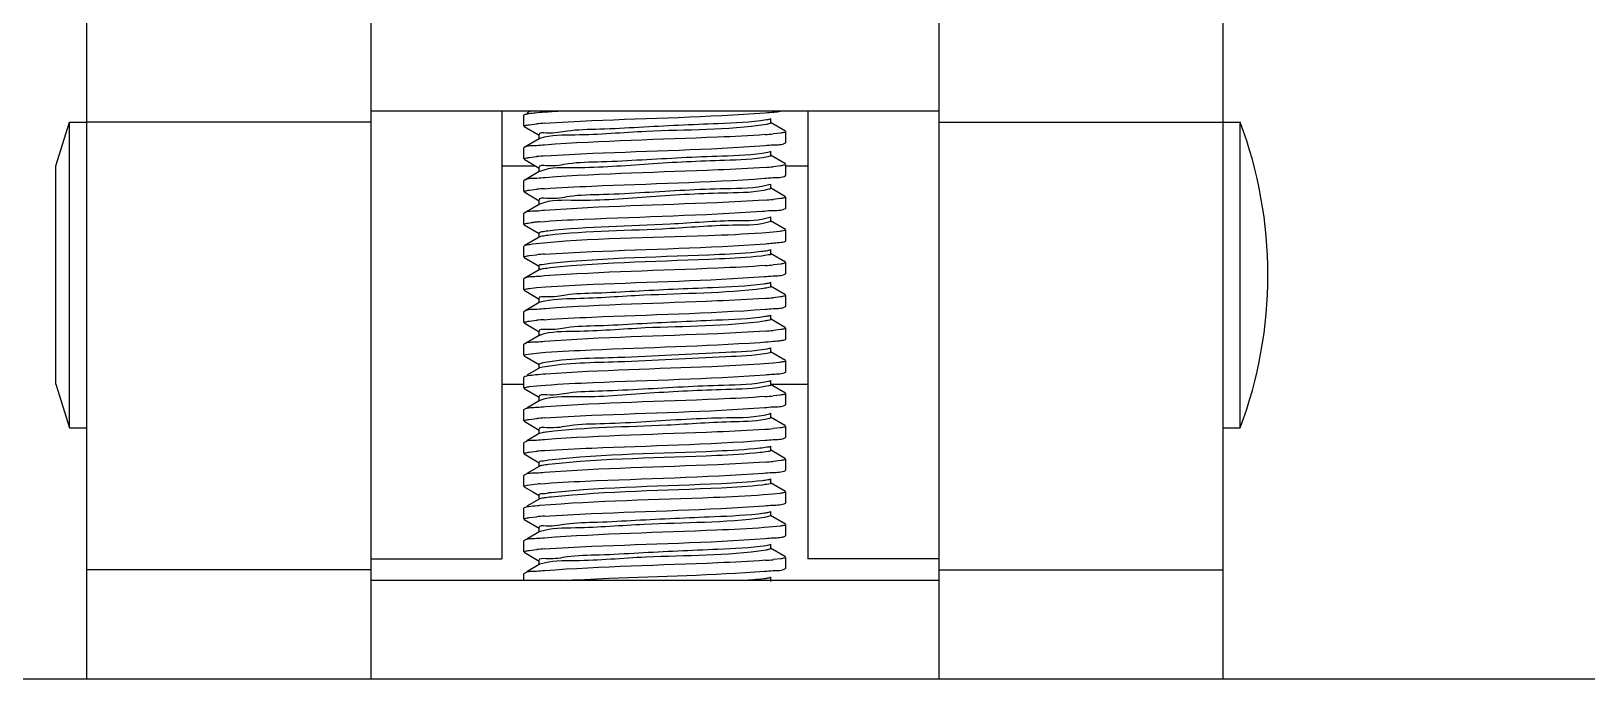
# Model space of a CAD drawing. Extents: x 69728788 to 150676229, y 20327566 to 43663798.
# Drawn here: x 75456023 to 75456347.3, y 20754220.5 to 20754355.6 of the extents above; entities that cross this region are included whole.
import ezdxf

# ---------------------------------------------------------------- set-up
doc = ezdxf.new("R2010")
doc.units = 0
doc.header["$LTSCALE"] = 1000
doc.header["$MEASUREMENT"] = 0
doc.layers.get('0').update_dxf_attribs({"linetype": 'CONTINUOUS'})
doc.layers.add('02___PRT_ALL_AXES', color=7, linetype='CONTINUOUS')

msp = doc.modelspace()

# ---------------------------------------------------------------- linework, layer by layer
at = {"color": 7, "linetype": 'Continuous'}
for p, q in [((75456034.6, 20754220.48), (75456034.6, 20754359.35)), ((75456093.8, 20754359.35), (75456093.8, 20754220.48)), ((75456212.18, 20754359.35), (75456212.18, 20754220.48)), ((75456271.38, 20754359.35), (75456271.38, 20754220.48)), ((75456212.18, 20754338.86), (75456093.8, 20754338.86)), ((75456121.12, 20754338.86), (75456121.12, 20754245.52)), ((75456127.03, 20754338.86), (75456126.31, 20754338.44)), ((75456184.86, 20754338.86), (75456184.86, 20754245.52)), ((75456093.8, 20754336.59), (75456034.6, 20754336.59)), ((75456125.73, 20754338.11), (75456125.67, 20754338.04)), ((75456125.67, 20754335.76), (75456125.67, 20754338.04)), ((75456125.73, 20754335.69), (75456128.9, 20754333.85)), ((75456126.76, 20754336.07), (75456128.36, 20754336.25)), ((75456180.24, 20754334.7), (75456177.08, 20754336.53)), ((75456177.15, 20754336.44), (75456177.15, 20754337.35)), ((75456212.18, 20754336.59), (75456271.38, 20754336.59)), ((75456128.9, 20754333.11), (75456125.73, 20754331.28)), ((75456128.82, 20754333.94), (75456128.82, 20754333.03)), ((75456128.99, 20754333.15), (75456128.9, 20754333.11)), ((75456179.21, 20754334.31), (75456177.62, 20754334.14)), ((75456180.24, 20754332.27), (75456180.31, 20754332.34)), ((75456180.31, 20754332.34), (75456180.31, 20754334.62)), ((75456125.73, 20754331.28), (75456125.67, 20754331.21)), ((75456125.67, 20754328.93), (75456125.67, 20754331.21)), ((75456125.73, 20754328.86), (75456128.9, 20754327.02)), ((75456126.81, 20754329.25), (75456128.35, 20754329.42)), ((75456177.08, 20754330.44), (75456176.54, 20754330.28)), ((75456180.24, 20754327.87), (75456177.08, 20754329.7)), ((75456177.15, 20754329.61), (75456177.15, 20754330.52)), ((75456128.9, 20754326.28), (75456125.73, 20754324.45)), ((75456128.82, 20754327.11), (75456128.82, 20754326.2)), ((75456128.99, 20754326.32), (75456128.9, 20754326.28)), ((75456179.21, 20754327.48), (75456177.62, 20754327.31)), ((75456180.24, 20754325.44), (75456180.31, 20754325.51)), ((75456180.31, 20754325.51), (75456180.31, 20754327.79)), ((75456125.73, 20754324.45), (75456125.67, 20754324.38)), ((75456125.67, 20754322.1), (75456125.67, 20754324.38)), ((75456126.77, 20754322.41), (75456128.36, 20754322.59)), ((75456177.08, 20754323.61), (75456176.78, 20754323.5)), ((75456180.24, 20754321.04), (75456177.08, 20754322.87)), ((75456177.15, 20754322.78), (75456177.15, 20754323.69)), ((75456125.73, 20754322.03), (75456128.9, 20754320.19)), ((75456128.9, 20754319.45), (75456125.73, 20754317.62)), ((75456128.82, 20754320.28), (75456128.82, 20754319.37)), ((75456128.97, 20754319.49), (75456128.9, 20754319.45)), ((75456179.17, 20754320.65), (75456177.63, 20754320.48)), ((75456180.31, 20754318.68), (75456180.31, 20754320.96)), ((75456125.73, 20754317.62), (75456125.67, 20754317.55)), ((75456125.67, 20754315.27), (75456125.67, 20754317.55)), ((75456177.08, 20754316.78), (75456176.96, 20754316.73)), ((75456180.24, 20754314.21), (75456177.08, 20754316.04)), ((75456177.15, 20754315.95), (75456177.15, 20754316.86)), ((75456180.24, 20754318.61), (75456180.31, 20754318.68)), ((75456125.73, 20754315.2), (75456128.9, 20754313.36)), ((75456128.9, 20754312.62), (75456125.73, 20754310.79)), ((75456128.87, 20754313.52), (75456128.82, 20754313.45)), ((75456128.82, 20754313.45), (75456128.82, 20754312.54)), ((75456177.65, 20754313.65), (75456175.33, 20754313.46)), ((75456179.05, 20754313.8), (75456177.65, 20754313.65)), ((75456180.31, 20754311.85), (75456180.31, 20754314.13)), ((75456125.67, 20754308.44), (75456125.67, 20754310.72)), ((75456125.73, 20754310.79), (75456125.72, 20754310.79)), ((75456177.15, 20754309.12), (75456177.15, 20754310.03)), ((75456180.24, 20754311.78), (75456180.31, 20754311.85)), ((75456125.73, 20754308.37), (75456128.9, 20754306.53)), ((75456126.77, 20754308.75), (75456128.36, 20754308.93)), ((75456128.82, 20754306.62), (75456128.82, 20754305.71)), ((75456180.24, 20754307.38), (75456177.08, 20754309.21)), ((75456179.22, 20754306.99), (75456177.62, 20754306.82)), ((75456180.31, 20754305.03), (75456180.31, 20754307.3)), ((75456125.73, 20754303.96), (75456125.67, 20754303.89)), ((75456125.67, 20754301.61), (75456125.67, 20754303.89)), ((75456128.9, 20754305.79), (75456125.73, 20754303.96)), ((75456128.98, 20754305.83), (75456128.9, 20754305.79)), ((75456177.15, 20754302.29), (75456177.15, 20754303.2)), ((75456180.24, 20754304.95), (75456180.31, 20754305.03)), ((75456125.73, 20754301.54), (75456128.9, 20754299.7)), ((75456126.82, 20754301.93), (75456128.34, 20754302.09)), ((75456128.34, 20754302.09), (75456130.22, 20754302.25)), ((75456128.82, 20754299.79), (75456128.82, 20754298.88)), ((75456180.24, 20754300.55), (75456177.08, 20754302.38)), ((75456179.18, 20754300.16), (75456177.63, 20754299.99)), ((75456180.31, 20754298.2), (75456180.31, 20754300.47)), ((75456125.73, 20754297.13), (75456125.67, 20754297.06)), ((75456125.67, 20754294.78), (75456125.67, 20754297.06)), ((75456128.9, 20754298.96), (75456125.73, 20754297.13)), ((75456129.09, 20754299.04), (75456128.9, 20754298.96)), ((75456177.15, 20754295.46), (75456177.15, 20754296.37)), ((75456180.24, 20754298.12), (75456180.31, 20754298.2)), ((75456125.73, 20754294.71), (75456128.9, 20754292.87)), ((75456126.76, 20754295.09), (75456128.36, 20754295.27)), ((75456180.24, 20754293.72), (75456177.08, 20754295.55)), ((75456179.22, 20754293.33), (75456177.62, 20754293.16)), ((75456180.31, 20754291.37), (75456180.31, 20754293.64)), ((75456125.73, 20754290.3), (75456125.67, 20754290.23)), ((75456125.67, 20754287.95), (75456125.67, 20754290.23)), ((75456128.9, 20754292.13), (75456125.73, 20754290.3)), ((75456128.82, 20754292.96), (75456128.82, 20754292.05)), ((75456129.01, 20754292.18), (75456128.9, 20754292.13)), ((75456180.24, 20754291.29), (75456180.31, 20754291.37)), ((75456125.73, 20754287.88), (75456128.9, 20754286.04)), ((75456126.12, 20754288.15), (75456126.61, 20754288.24)), ((75456126.61, 20754288.24), (75456128.28, 20754288.43)), ((75456128.28, 20754288.43), (75456130.28, 20754288.59)), ((75456180.24, 20754286.89), (75456177.08, 20754288.72)), ((75456177.15, 20754288.63), (75456177.15, 20754289.54)), ((75456180.31, 20754284.54), (75456180.31, 20754286.81)), ((75456125.73, 20754283.47), (75456125.67, 20754283.4)), ((75456125.67, 20754281.12), (75456125.67, 20754283.4)), ((75456128.9, 20754285.3), (75456126.31, 20754283.8)), ((75456129.65, 20754286.41), (75456128.82, 20754286.13)), ((75456128.82, 20754286.13), (75456128.82, 20754285.22)), ((75456128.97, 20754285.34), (75456128.9, 20754285.3)), ((75456129.65, 20754285.5), (75456129.01, 20754285.35)), ((75456177.66, 20754286.33), (75456174.85, 20754286.11)), ((75456178.94, 20754286.47), (75456177.66, 20754286.33)), ((75456180.24, 20754284.46), (75456180.31, 20754284.54)), ((75456125.73, 20754281.05), (75456128.9, 20754279.21)), ((75456126.82, 20754281.44), (75456128.35, 20754281.61)), ((75456128.35, 20754281.61), (75456130.18, 20754281.75)), ((75456177.08, 20754282.63), (75456176.65, 20754282.49)), ((75456180.24, 20754280.06), (75456177.08, 20754281.89)), ((75456177.15, 20754281.8), (75456177.15, 20754282.71)), ((75456128.9, 20754278.47), (75456126.31, 20754276.97)), ((75456128.82, 20754279.3), (75456128.82, 20754278.39)), ((75456128.98, 20754278.51), (75456128.9, 20754278.47)), ((75456179.21, 20754279.67), (75456177.62, 20754279.5)), ((75456180.24, 20754277.63), (75456180.31, 20754277.71)), ((75456180.31, 20754277.71), (75456180.31, 20754279.98)), ((75456125.73, 20754276.64), (75456125.67, 20754276.57)), ((75456125.67, 20754274.29), (75456125.67, 20754276.57)), ((75456125.73, 20754274.22), (75456128.9, 20754272.38)), ((75456126.77, 20754274.6), (75456128.36, 20754274.78)), ((75456177.08, 20754275.8), (75456176.87, 20754275.72)), ((75456180.24, 20754273.23), (75456177.08, 20754275.06)), ((75456177.15, 20754274.97), (75456177.15, 20754275.88)), ((75456128.9, 20754271.64), (75456126.31, 20754270.14)), ((75456128.82, 20754272.47), (75456128.82, 20754271.56)), ((75456128.96, 20754271.67), (75456128.9, 20754271.64)), ((75456179.18, 20754272.84), (75456177.63, 20754272.67)), ((75456180.24, 20754270.8), (75456180.31, 20754270.88)), ((75456180.31, 20754270.88), (75456180.31, 20754273.15)), ((75456125.73, 20754269.81), (75456125.67, 20754269.74)), ((75456125.67, 20754267.46), (75456125.67, 20754269.74)), ((75456125.73, 20754267.39), (75456128.9, 20754265.55)), ((75456126.76, 20754267.77), (75456128.36, 20754267.95)), ((75456180.24, 20754266.4), (75456177.08, 20754268.23)), ((75456177.15, 20754268.14), (75456177.15, 20754269.05)), ((75456128.9, 20754264.81), (75456126.31, 20754263.31)), ((75456128.82, 20754265.64), (75456128.82, 20754264.73)), ((75456179.22, 20754266.01), (75456177.62, 20754265.84)), ((75456180.24, 20754263.97), (75456180.31, 20754264.05)), ((75456180.31, 20754264.05), (75456180.31, 20754266.32)), ((75456125.73, 20754262.98), (75456125.67, 20754262.91)), ((75456125.67, 20754260.63), (75456125.67, 20754262.91)), ((75456126.4, 20754260.88), (75456128.54, 20754261.13)), ((75456180.24, 20754259.57), (75456177.08, 20754261.4)), ((75456177.15, 20754261.31), (75456177.15, 20754262.22)), ((75456125.73, 20754260.56), (75456127.58, 20754259.49)), ((75456128.9, 20754257.98), (75456126.31, 20754256.48)), ((75456127.58, 20754259.49), (75456128.9, 20754258.72)), ((75456128.82, 20754258.81), (75456128.82, 20754257.9)), ((75456129.04, 20754258.04), (75456128.9, 20754257.98)), ((75456177.64, 20754259.01), (75456175.65, 20754258.85)), ((75456179.12, 20754259.17), (75456177.64, 20754259.01)), ((75456180.31, 20754257.22), (75456180.31, 20754259.49)), ((75456125.73, 20754256.15), (75456125.67, 20754256.08)), ((75456125.67, 20754253.8), (75456125.67, 20754256.08)), ((75456126.76, 20754254.11), (75456128.36, 20754254.29)), ((75456177.15, 20754254.48), (75456175.83, 20754254.12)), ((75456180.24, 20754252.74), (75456177.08, 20754254.57)), ((75456177.15, 20754254.48), (75456177.15, 20754255.39)), ((75456180.24, 20754257.14), (75456180.31, 20754257.22)), ((75456125.73, 20754253.73), (75456128.9, 20754251.89)), ((75456128.9, 20754251.15), (75456126.31, 20754249.65)), ((75456128.82, 20754251.98), (75456128.82, 20754251.07)), ((75456129.05, 20754251.22), (75456128.9, 20754251.15)), ((75456177.63, 20754252.18), (75456175.8, 20754252.03)), ((75456179.16, 20754252.35), (75456177.63, 20754252.18)), ((75456180.31, 20754250.39), (75456180.31, 20754252.66)), ((75456125.73, 20754249.32), (75456125.67, 20754249.25)), ((75456125.67, 20754246.97), (75456125.67, 20754249.25)), ((75456180.24, 20754245.91), (75456177.08, 20754247.74)), ((75456177.15, 20754247.65), (75456177.15, 20754248.56)), ((75456180.24, 20754250.31), (75456180.31, 20754250.39)), ((75456093.8, 20754245.52), (75456121.12, 20754245.52)), ((75456125.73, 20754246.9), (75456128.9, 20754245.06)), ((75456126.76, 20754247.28), (75456128.36, 20754247.46)), ((75456128.82, 20754245.15), (75456128.82, 20754244.24)), ((75456179.22, 20754245.52), (75456177.62, 20754245.35)), ((75456180.31, 20754243.56), (75456180.31, 20754245.83)), ((75456212.18, 20754245.52), (75456184.86, 20754245.52)), ((75456093.8, 20754243.24), (75456034.6, 20754243.24)), ((75456125.73, 20754242.49), (75456125.67, 20754242.42)), ((75456125.67, 20754240.97), (75456125.67, 20754242.42)), ((75456128.9, 20754244.32), (75456126.31, 20754242.82)), ((75456128.99, 20754244.37), (75456128.9, 20754244.32)), ((75456177.15, 20754240.82), (75456177.15, 20754241.73)), ((75456180.24, 20754243.48), (75456180.31, 20754243.56)), ((75456212.18, 20754243.24), (75456271.38, 20754243.24)), ((75456212.18, 20754240.97), (75456093.8, 20754240.97)), ((75455834.26, 20754220.48), (75458566.24, 20754220.48))]:
    msp.add_line(p, q, dxfattribs=at)
msp.add_lwpolyline([(75456125.67, 20754315.27), (75456125.68, 20754315.3), (75456125.72, 20754315.34)], dxfattribs=at)
for centre, radius, start, end in [((75456144.76, 20754134.85), 204.34, 93.238, 94.1613), ((75456136.57, 20754245.86), 90.75, 94.1727, 95.1894), ((75456129.42, 20754332.04), 1.19, 109.3601, 111.1487), ((75456169.4, 20754424.71), 90.95, 274.1682, 275.188), ((75456136.81, 20754236.11), 93.69, 94.0881, 95.1847), ((75456169.39, 20754418.01), 91.08, 274.1643, 275.1879), ((75456136.6, 20754231.79), 91.17, 94.1613, 95.1879), ((75456169.18, 20754413.53), 93.44, 274.0951, 275.1853), ((75456135.15, 20754241.56), 74.5, 94.8031, 95.1477), ((75456132.81, 20754267.14), 48.82, 95.0988, 96.2257), ((75456136.59, 20754218.3), 91, 94.1674, 95.1877), ((75456169.46, 20754396.62), 90.17, 274.192, 275.1887), ((75456169.16, 20754393.33), 93.73, 274.0851, 275.1865), ((75456129.75, 20754296.88), 2.26, 105.5859, 106.8193), ((75456136.55, 20754205.02), 90.62, 94.1783, 95.1884), ((75456169.42, 20754383.45), 90.67, 274.1768, 275.1882), ((75456129.5, 20754290.83), 1.44, 108.1266, 109.7482), ((75456126.96, 20754284.32), 3.92, 102.4444, 103.4623), ((75456129.37, 20754284.36), 1.06, 110.1855, 112.0677), ((75456169.41, 20754369.91), 90.79, 274.173, 275.1882), ((75456136.62, 20754183.74), 91.41, 94.1542, 95.1877), ((75456169.23, 20754365.24), 92.95, 274.1094, 275.1857), ((75456136.58, 20754177.43), 90.89, 94.1697, 95.1886), ((75456169.37, 20754356.7), 91.24, 274.1566, 275.1902), ((75456135.38, 20754184.3), 77.13, 94.7246, 95.0909), ((75456136.57, 20754163.88), 90.78, 94.1732, 95.1883), ((75456135.24, 20754181.41), 75.47, 94.7859, 95.0934), ((75456129.62, 20754249.48), 1.83, 106.7203, 108.1322), ((75456136.57, 20754157), 90.83, 94.1718, 95.1882), ((75456169.43, 20754335.57), 90.6, 274.1785, 275.1887), ((75456129.44, 20754243.2), 1.25, 109.0401, 110.7872)]:
    msp.add_arc(centre, radius, start, end, dxfattribs=at)
for points, knots in [([(75456129.93, 20754338.65), (75456129.32, 20754338.61), (75456128.26, 20754338.52), (75456127.2, 20754338.41), (75456126.76, 20754338.34)], [0, 0, 0, 0, 0.57753, 1, 1, 1, 1]), ([(75456129.96, 20754336.38), (75456133.26, 20754336.62), (75456148.61, 20754337.37), (75456163.98, 20754337.67), (75456176.01, 20754338.56)], [0, 0, 0, 0, 0.214973, 1, 1, 1, 1]), ([(75456176.01, 20754338.56), (75456176.62, 20754338.6), (75456177.69, 20754338.69), (75456178.75, 20754338.8), (75456179.2, 20754338.86)], [0, 0, 0, 0, 0.576966, 1, 1, 1, 1]), ([(75456125.67, 20754335.76), (75456125.67, 20754335.86), (75456126.2, 20754335.96), (75456126.48, 20754336.03), (75456126.76, 20754336.07)], [0, 0, 0, 0, 0.274813, 1, 1, 1, 1]), ([(75456126.76, 20754338.34), (75456126.53, 20754338.31), (75456126.19, 20754338.25), (75456125.84, 20754338.17), (75456125.73, 20754338.11)], [0, 0, 0, 0, 0.642327, 1, 1, 1, 1]), ([(75456176.24, 20754337.05), (75456172.93, 20754336.51), (75456164.05, 20754336.23), (75456152.37, 20754335.66), (75456142.12, 20754335.06), (75456135.16, 20754335), (75456131.94, 20754334.1), (75456128.83, 20754334.47), (75456128.82, 20754333.94)], [0, 0, 0, 0, 0.211633, 0.559763, 0.732034, 0.873638, 0.966706, 1, 1, 1, 1]), ([(75456176.24, 20754336.14), (75456168, 20754334.78), (75456154.53, 20754335.22), (75456138.97, 20754333.71), (75456131.35, 20754333.99), (75456129.02, 20754333.17)], [0, 0, 0, 0, 0.529858, 0.843809, 1, 1, 1, 1]), ([(75456177.08, 20754337.27), (75456176.99, 20754337.22), (75456176.7, 20754337.14), (75456176.42, 20754337.08), (75456176.24, 20754337.05)], [0, 0, 0, 0, 0.370753, 1, 1, 1, 1]), ([(75456177.15, 20754336.44), (75456177.15, 20754336.35), (75456176.72, 20754336.24), (75456176.47, 20754336.18), (75456176.24, 20754336.14)], [0, 0, 0, 0, 0.281911, 1, 1, 1, 1]), ([(75456176.01, 20754334), (75456172.71, 20754333.76), (75456157.36, 20754333.01), (75456141.99, 20754332.71), (75456129.96, 20754331.82)], [0, 0, 0, 0, 0.215086, 1, 1, 1, 1]), ([(75456176, 20754331.73), (75456176.55, 20754331.77), (75456177.95, 20754331.95), (75456179.49, 20754331.83), (75456180.24, 20754332.27)], [0, 0, 0, 0, 0.388352, 1, 1, 1, 1]), ([(75456180.31, 20754334.62), (75456180.31, 20754334.52), (75456179.77, 20754334.42), (75456179.49, 20754334.35), (75456179.21, 20754334.31)], [0, 0, 0, 0, 0.274665, 1, 1, 1, 1]), ([(75456125.67, 20754328.93), (75456125.67, 20754329.04), (75456126.23, 20754329.13), (75456126.52, 20754329.21), (75456126.81, 20754329.25)], [0, 0, 0, 0, 0.273956, 1, 1, 1, 1]), ([(75456129.96, 20754331.82), (75456129.41, 20754331.78), (75456128.02, 20754331.61), (75456126.49, 20754331.72), (75456125.73, 20754331.28)], [0, 0, 0, 0, 0.388317, 1, 1, 1, 1]), ([(75456176.54, 20754330.28), (75456173.4, 20754329.65), (75456164.58, 20754329.49), (75456152.95, 20754328.85), (75456142.52, 20754328.25), (75456135.37, 20754328.19), (75456132.05, 20754327.26), (75456128.83, 20754327.65), (75456128.82, 20754327.11)], [0, 0, 0, 0, 0.200978, 0.550039, 0.72537, 0.870267, 0.965801, 1, 1, 1, 1]), ([(75456176.54, 20754329.37), (75456173.59, 20754328.77), (75456165.23, 20754328.58), (75456151.84, 20754327.97), (75456139.15, 20754326.84), (75456131.32, 20754327.23), (75456128.99, 20754326.32)], [0, 0, 0, 0, 0.189871, 0.522864, 0.842871, 1, 1, 1, 1]), ([(75456130.14, 20754329.56), (75456133.44, 20754329.8), (75456148.73, 20754330.54), (75456164.04, 20754330.84), (75456176, 20754331.73)], [0, 0, 0, 0, 0.216548, 1, 1, 1, 1]), ([(75456177.15, 20754329.61), (75456177.15, 20754329.55), (75456176.88, 20754329.44), (75456176.7, 20754329.4), (75456176.54, 20754329.37)], [0, 0, 0, 0, 0.293062, 1, 1, 1, 1]), ([(75456176, 20754327.17), (75456172.73, 20754326.93), (75456157.44, 20754326.18), (75456142.13, 20754325.88), (75456130.14, 20754325.01)], [0, 0, 0, 0, 0.21446, 1, 1, 1, 1]), ([(75456180.31, 20754327.79), (75456180.31, 20754327.69), (75456179.77, 20754327.59), (75456179.49, 20754327.52), (75456179.21, 20754327.48)], [0, 0, 0, 0, 0.274631, 1, 1, 1, 1]), ([(75456125.67, 20754322.1), (75456125.67, 20754322.21), (75456126.21, 20754322.3), (75456126.49, 20754322.37), (75456126.77, 20754322.41)], [0, 0, 0, 0, 0.274611, 1, 1, 1, 1]), ([(75456130.14, 20754325.01), (75456129.56, 20754324.97), (75456128.12, 20754324.78), (75456126.52, 20754324.9), (75456125.73, 20754324.45)], [0, 0, 0, 0, 0.388791, 1, 1, 1, 1]), ([(75456176.78, 20754323.5), (75456173.83, 20754322.74), (75456165.08, 20754322.78), (75456153.53, 20754322.03), (75456142.92, 20754321.44), (75456135.57, 20754321.38), (75456132.17, 20754320.42), (75456128.82, 20754320.84), (75456128.82, 20754320.28)], [0, 0, 0, 0, 0.189885, 0.539851, 0.718375, 0.866724, 0.964851, 1, 1, 1, 1]), ([(75456176.78, 20754322.59), (75456174, 20754321.88), (75456165.68, 20754321.86), (75456152.27, 20754321.15), (75456139.38, 20754319.96), (75456131.31, 20754320.46), (75456128.97, 20754319.49)], [0, 0, 0, 0, 0.179839, 0.514541, 0.840936, 1, 1, 1, 1]), ([(75456129.99, 20754322.72), (75456133.26, 20754322.96), (75456148.55, 20754323.71), (75456163.87, 20754324.01), (75456175.86, 20754324.89)], [0, 0, 0, 0, 0.214578, 1, 1, 1, 1]), ([(75456175.86, 20754324.89), (75456176.43, 20754324.93), (75456177.87, 20754325.11), (75456179.46, 20754324.99), (75456180.24, 20754325.44)], [0, 0, 0, 0, 0.388746, 1, 1, 1, 1]), ([(75456177.15, 20754322.78), (75456177.15, 20754322.74), (75456177, 20754322.65), (75456176.88, 20754322.62), (75456176.78, 20754322.59)], [0, 0, 0, 0, 0.311697, 1, 1, 1, 1]), ([(75456175.86, 20754320.33), (75456172.55, 20754320.09), (75456157.26, 20754319.35), (75456141.95, 20754319.05), (75456129.99, 20754318.17)], [0, 0, 0, 0, 0.216385, 1, 1, 1, 1]), ([(75456180.31, 20754320.96), (75456180.31, 20754320.85), (75456179.75, 20754320.76), (75456179.46, 20754320.69), (75456179.17, 20754320.65)], [0, 0, 0, 0, 0.274034, 1, 1, 1, 1]), ([(75456129.99, 20754318.17), (75456129.43, 20754318.13), (75456128.04, 20754317.95), (75456126.49, 20754318.06), (75456125.73, 20754317.62)], [0, 0, 0, 0, 0.388375, 1, 1, 1, 1]), ([(75456128.92, 20754315.81), (75456132.02, 20754316.07), (75456147.5, 20754316.83), (75456162.99, 20754317.17), (75456175.33, 20754318.02)], [0, 0, 0, 0, 0.201424, 1, 1, 1, 1]), ([(75456176.96, 20754316.73), (75456174.81, 20754315.95), (75456167.67, 20754316.19), (75456152.4, 20754314.8), (75456139.12, 20754314.87), (75456130.65, 20754313.87)], [0, 0, 0, 0, 0.147897, 0.44884, 1, 1, 1, 1]), ([(75456176.96, 20754315.82), (75456174.81, 20754315.04), (75456167.67, 20754315.27), (75456152.4, 20754313.88), (75456139.12, 20754313.96), (75456130.65, 20754312.96)], [0, 0, 0, 0, 0.147897, 0.44884, 1, 1, 1, 1]), ([(75456175.33, 20754318.02), (75456175.97, 20754318.06), (75456177.58, 20754318.27), (75456179.37, 20754318.11), (75456180.24, 20754318.61)], [0, 0, 0, 0, 0.3901, 1, 1, 1, 1]), ([(75456177.15, 20754315.95), (75456177.15, 20754315.93), (75456177.09, 20754315.86), (75456177.01, 20754315.83), (75456176.96, 20754315.82)], [0, 0, 0, 0, 0.344459, 1, 1, 1, 1]), ([(75456125.72, 20754315.34), (75456125.89, 20754315.45), (75456126.52, 20754315.53), (75456127.11, 20754315.63), (75456127.51, 20754315.67)], [0, 0, 0, 0, 0.332223, 1, 1, 1, 1]), ([(75456175.33, 20754313.46), (75456171.58, 20754313.21), (75456155.64, 20754312.41), (75456139.64, 20754312.46), (75456127.51, 20754311.12)], [0, 0, 0, 0, 0.235466, 1, 1, 1, 1]), ([(75456130.65, 20754313.87), (75456130.25, 20754313.83), (75456129.66, 20754313.73), (75456129.04, 20754313.63), (75456128.87, 20754313.52)], [0, 0, 0, 0, 0.669758, 1, 1, 1, 1]), ([(75456130.65, 20754312.96), (75456130.26, 20754312.92), (75456129.68, 20754312.83), (75456129.07, 20754312.72), (75456128.9, 20754312.62)], [0, 0, 0, 0, 0.657474, 1, 1, 1, 1]), ([(75456180.31, 20754314.13), (75456180.31, 20754314.01), (75456179.68, 20754313.93), (75456179.36, 20754313.84), (75456179.05, 20754313.8)], [0, 0, 0, 0, 0.272185, 1, 1, 1, 1]), ([(75456127.51, 20754311.12), (75456127.12, 20754311.07), (75456126.53, 20754310.98), (75456125.91, 20754310.89), (75456125.73, 20754310.79)], [0, 0, 0, 0, 0.662737, 1, 1, 1, 1]), ([(75456129.97, 20754309.06), (75456133.27, 20754309.3), (75456148.64, 20754310.05), (75456164.02, 20754310.35), (75456176.05, 20754311.24)], [0, 0, 0, 0, 0.215242, 1, 1, 1, 1]), ([(75456175.21, 20754309.59), (75456172.31, 20754309.26), (75456157.61, 20754308.46), (75456142.87, 20754308.33), (75456131.14, 20754307.1)], [0, 0, 0, 0, 0.198061, 1, 1, 1, 1]), ([(75456177.08, 20754309.95), (75456176.89, 20754309.84), (75456176.25, 20754309.74), (75456175.63, 20754309.64), (75456175.21, 20754309.59)], [0, 0, 0, 0, 0.340422, 1, 1, 1, 1]), ([(75456176.05, 20754311.24), (75456177.02, 20754311.31), (75456178.38, 20754311.5), (75456179.86, 20754311.56), (75456180.24, 20754311.78)], [0, 0, 0, 0, 0.686441, 1, 1, 1, 1]), ([(75456125.67, 20754308.44), (75456125.67, 20754308.55), (75456126.21, 20754308.64), (75456126.49, 20754308.71), (75456126.77, 20754308.75)], [0, 0, 0, 0, 0.274624, 1, 1, 1, 1]), ([(75456131.14, 20754307.1), (75456130.56, 20754307.04), (75456130.01, 20754306.87), (75456128.82, 20754306.83), (75456128.82, 20754306.62)], [0, 0, 0, 0, 0.733829, 1, 1, 1, 1]), ([(75456131.14, 20754306.19), (75456130.67, 20754306.14), (75456129.95, 20754306.04), (75456129.22, 20754305.93), (75456128.98, 20754305.83)], [0, 0, 0, 0, 0.639986, 1, 1, 1, 1]), ([(75456176.05, 20754306.69), (75456172.76, 20754306.44), (75456157.4, 20754305.69), (75456142.02, 20754305.39), (75456129.97, 20754304.51)], [0, 0, 0, 0, 0.214579, 1, 1, 1, 1]), ([(75456175.21, 20754308.68), (75456172.31, 20754308.35), (75456157.61, 20754307.55), (75456142.87, 20754307.42), (75456131.14, 20754306.19)], [0, 0, 0, 0, 0.198061, 1, 1, 1, 1]), ([(75456177.15, 20754309.12), (75456177.16, 20754308.94), (75456176.17, 20754308.88), (75456175.7, 20754308.74), (75456175.21, 20754308.68)], [0, 0, 0, 0, 0.268098, 1, 1, 1, 1]), ([(75456180.31, 20754307.3), (75456180.31, 20754307.2), (75456179.78, 20754307.11), (75456179.5, 20754307.03), (75456179.22, 20754306.99)], [0, 0, 0, 0, 0.274878, 1, 1, 1, 1]), ([(75456129.97, 20754304.51), (75456129.42, 20754304.46), (75456128.03, 20754304.29), (75456126.49, 20754304.4), (75456125.73, 20754303.96)], [0, 0, 0, 0, 0.388324, 1, 1, 1, 1]), ([(75456175.66, 20754302.82), (75456172.12, 20754302.36), (75456163.15, 20754301.99), (75456151.44, 20754301.48), (75456141.49, 20754300.89), (75456134.84, 20754300.81), (75456131.78, 20754299.96), (75456128.82, 20754300.29), (75456128.82, 20754299.79)], [0, 0, 0, 0, 0.22761, 0.574221, 0.741914, 0.878629, 0.968043, 1, 1, 1, 1]), ([(75456130.22, 20754302.25), (75456133.51, 20754302.48), (75456148.72, 20754303.22), (75456163.94, 20754303.53), (75456175.84, 20754304.39)], [0, 0, 0, 0, 0.216665, 1, 1, 1, 1]), ([(75456177.08, 20754303.12), (75456176.93, 20754303.03), (75456176.44, 20754302.94), (75456175.97, 20754302.86), (75456175.66, 20754302.82)], [0, 0, 0, 0, 0.350026, 1, 1, 1, 1]), ([(75456175.84, 20754304.39), (75456176.41, 20754304.44), (75456177.86, 20754304.62), (75456179.46, 20754304.5), (75456180.24, 20754304.95)], [0, 0, 0, 0, 0.388811, 1, 1, 1, 1]), ([(75456125.67, 20754301.61), (75456125.67, 20754301.72), (75456126.23, 20754301.81), (75456126.53, 20754301.89), (75456126.82, 20754301.93)], [0, 0, 0, 0, 0.273818, 1, 1, 1, 1]), ([(75456175.66, 20754301.91), (75456167.38, 20754300.83), (75456154.22, 20754300.91), (75456138.81, 20754299.69), (75456131.5, 20754299.71), (75456129.14, 20754299.05)], [0, 0, 0, 0, 0.53695, 0.84195, 1, 1, 1, 1]), ([(75456175.84, 20754299.84), (75456172.56, 20754299.6), (75456157.36, 20754298.86), (75456142.13, 20754298.55), (75456130.22, 20754297.69)], [0, 0, 0, 0, 0.215624, 1, 1, 1, 1]), ([(75456177.15, 20754302.29), (75456177.15, 20754302.15), (75456176.41, 20754302.06), (75456176.03, 20754301.96), (75456175.66, 20754301.91)], [0, 0, 0, 0, 0.271855, 1, 1, 1, 1]), ([(75456180.31, 20754300.47), (75456180.31, 20754300.36), (75456179.75, 20754300.27), (75456179.46, 20754300.2), (75456179.18, 20754300.16)], [0, 0, 0, 0, 0.274073, 1, 1, 1, 1]), ([(75456130.22, 20754297.69), (75456129.63, 20754297.65), (75456128.16, 20754297.46), (75456126.53, 20754297.59), (75456125.73, 20754297.13)], [0, 0, 0, 0, 0.389038, 1, 1, 1, 1]), ([(75456129.95, 20754295.4), (75456133.25, 20754295.64), (75456148.61, 20754296.39), (75456163.99, 20754296.69), (75456176.02, 20754297.58)], [0, 0, 0, 0, 0.214923, 1, 1, 1, 1]), ([(75456176.02, 20754297.58), (75456176.57, 20754297.62), (75456177.96, 20754297.8), (75456179.49, 20754297.69), (75456180.24, 20754298.12)], [0, 0, 0, 0, 0.388274, 1, 1, 1, 1]), ([(75456125.67, 20754294.78), (75456125.67, 20754294.89), (75456126.2, 20754294.98), (75456126.49, 20754295.05), (75456126.76, 20754295.09)], [0, 0, 0, 0, 0.274761, 1, 1, 1, 1]), ([(75456176.05, 20754296.04), (75456172.65, 20754295.53), (75456163.73, 20754295.21), (75456152.03, 20754294.67), (75456141.88, 20754294.07), (75456135.05, 20754294), (75456131.88, 20754293.12), (75456128.83, 20754293.48), (75456128.82, 20754292.96)], [0, 0, 0, 0, 0.217609, 0.565188, 0.735745, 0.875515, 0.967209, 1, 1, 1, 1]), ([(75456176.05, 20754295.13), (75456167.77, 20754293.89), (75456154.4, 20754294.18), (75456138.88, 20754292.78), (75456131.38, 20754292.96), (75456129.05, 20754292.2)], [0, 0, 0, 0, 0.533152, 0.843726, 1, 1, 1, 1]), ([(75456177.08, 20754296.29), (75456176.97, 20754296.22), (75456176.62, 20754296.14), (75456176.27, 20754296.08), (75456176.05, 20754296.04)], [0, 0, 0, 0, 0.36216, 1, 1, 1, 1]), ([(75456177.15, 20754295.46), (75456177.15, 20754295.35), (75456176.62, 20754295.25), (75456176.32, 20754295.17), (75456176.05, 20754295.13)], [0, 0, 0, 0, 0.277453, 1, 1, 1, 1]), ([(75456180.31, 20754293.64), (75456180.31, 20754293.54), (75456179.77, 20754293.44), (75456179.49, 20754293.37), (75456179.22, 20754293.33)], [0, 0, 0, 0, 0.274737, 1, 1, 1, 1]), ([(75456129.95, 20754290.84), (75456129.4, 20754290.8), (75456128.02, 20754290.63), (75456126.49, 20754290.73), (75456125.73, 20754290.3)], [0, 0, 0, 0, 0.38827, 1, 1, 1, 1]), ([(75456176.02, 20754293.02), (75456172.73, 20754292.78), (75456157.37, 20754292.03), (75456141.99, 20754291.73), (75456129.95, 20754290.84)], [0, 0, 0, 0, 0.214963, 1, 1, 1, 1]), ([(75456130.28, 20754288.59), (75456133.45, 20754288.82), (75456148.31, 20754289.54), (75456163.18, 20754289.89), (75456174.85, 20754290.67)], [0, 0, 0, 0, 0.213591, 1, 1, 1, 1]), ([(75456174.85, 20754290.67), (75456175.64, 20754290.72), (75456177.01, 20754290.82), (75456178.37, 20754290.95), (75456178.94, 20754291.02)], [0, 0, 0, 0, 0.577535, 1, 1, 1, 1]), ([(75456178.94, 20754291.02), (75456179.23, 20754291.06), (75456179.66, 20754291.13), (75456180.11, 20754291.21), (75456180.24, 20754291.29)], [0, 0, 0, 0, 0.651378, 1, 1, 1, 1]), ([(75456125.67, 20754287.95), (75456125.67, 20754287.99), (75456125.83, 20754288.08), (75456125.95, 20754288.11), (75456126.05, 20754288.13)], [0, 0, 0, 0, 0.305836, 1, 1, 1, 1]), ([(75456176.38, 20754289.27), (75456173.56, 20754288.76), (75456163.14, 20754288.44), (75456147.63, 20754287.35), (75456134.8, 20754287.31), (75456129.65, 20754286.41)], [0, 0, 0, 0, 0.183589, 0.665014, 1, 1, 1, 1]), ([(75456176.38, 20754288.36), (75456173.56, 20754287.85), (75456163.14, 20754287.53), (75456147.63, 20754286.44), (75456134.8, 20754286.4), (75456129.65, 20754285.5)], [0, 0, 0, 0, 0.183589, 0.665014, 1, 1, 1, 1]), ([(75456177.08, 20754289.46), (75456177, 20754289.41), (75456176.76, 20754289.34), (75456176.53, 20754289.29), (75456176.38, 20754289.27)], [0, 0, 0, 0, 0.377929, 1, 1, 1, 1]), ([(75456177.15, 20754288.63), (75456177.15, 20754288.55), (75456176.79, 20754288.44), (75456176.57, 20754288.39), (75456176.38, 20754288.36)], [0, 0, 0, 0, 0.285964, 1, 1, 1, 1]), ([(75456180.31, 20754286.81), (75456180.31, 20754286.68), (75456179.63, 20754286.6), (75456179.29, 20754286.51), (75456178.94, 20754286.47)], [0, 0, 0, 0, 0.270943, 1, 1, 1, 1]), ([(75456126.61, 20754283.68), (75456126.42, 20754283.65), (75456126.13, 20754283.6), (75456125.83, 20754283.53), (75456125.73, 20754283.47)], [0, 0, 0, 0, 0.635427, 1, 1, 1, 1]), ([(75456130.28, 20754284.04), (75456129.56, 20754283.99), (75456128.33, 20754283.89), (75456127.11, 20754283.76), (75456126.61, 20754283.68)], [0, 0, 0, 0, 0.589565, 1, 1, 1, 1]), ([(75456130.18, 20754281.75), (75456133.49, 20754281.99), (75456148.77, 20754282.74), (75456164.07, 20754283.03), (75456176.02, 20754283.92)], [0, 0, 0, 0, 0.217022, 1, 1, 1, 1]), ([(75456174.85, 20754286.11), (75456171.53, 20754285.89), (75456156.68, 20754285.18), (75456141.8, 20754284.86), (75456130.28, 20754284.04)], [0, 0, 0, 0, 0.223698, 1, 1, 1, 1]), ([(75456176.02, 20754283.92), (75456176.57, 20754283.96), (75456177.95, 20754284.14), (75456179.49, 20754284.03), (75456180.24, 20754284.46)], [0, 0, 0, 0, 0.3883, 1, 1, 1, 1]), ([(75456125.67, 20754281.12), (75456125.67, 20754281.23), (75456126.23, 20754281.32), (75456126.53, 20754281.4), (75456126.82, 20754281.44)], [0, 0, 0, 0, 0.273819, 1, 1, 1, 1]), ([(75456176.65, 20754282.49), (75456173.59, 20754281.81), (75456164.8, 20754281.72), (75456153.2, 20754281.04), (75456142.69, 20754280.45), (75456135.45, 20754280.39), (75456132.1, 20754279.45), (75456128.83, 20754279.85), (75456128.82, 20754279.3)], [0, 0, 0, 0, 0.196362, 0.545808, 0.722466, 0.868796, 0.965406, 1, 1, 1, 1]), ([(75456176.65, 20754281.58), (75456173.76, 20754280.94), (75456165.42, 20754280.81), (75456152.02, 20754280.17), (75456139.24, 20754279.01), (75456131.31, 20754279.44), (75456128.98, 20754278.51)], [0, 0, 0, 0, 0.185738, 0.519498, 0.842156, 1, 1, 1, 1]), ([(75456177.15, 20754281.8), (75456177.15, 20754281.75), (75456176.93, 20754281.65), (75456176.78, 20754281.61), (75456176.65, 20754281.58)], [0, 0, 0, 0, 0.299709, 1, 1, 1, 1]), ([(75456130.18, 20754277.2), (75456129.6, 20754277.16), (75456128.14, 20754276.97), (75456126.53, 20754277.1), (75456125.73, 20754276.64)], [0, 0, 0, 0, 0.388916, 1, 1, 1, 1]), ([(75456130, 20754274.91), (75456133.28, 20754275.15), (75456148.58, 20754275.9), (75456163.9, 20754276.2), (75456175.89, 20754277.08)], [0, 0, 0, 0, 0.214832, 1, 1, 1, 1]), ([(75456176.02, 20754279.36), (75456172.75, 20754279.12), (75456157.47, 20754278.38), (75456142.17, 20754278.07), (75456130.18, 20754277.2)], [0, 0, 0, 0, 0.214119, 1, 1, 1, 1]), ([(75456175.89, 20754277.08), (75456176.45, 20754277.12), (75456177.88, 20754277.3), (75456179.47, 20754277.18), (75456180.24, 20754277.63)], [0, 0, 0, 0, 0.388664, 1, 1, 1, 1]), ([(75456180.31, 20754279.98), (75456180.31, 20754279.88), (75456179.77, 20754279.78), (75456179.49, 20754279.71), (75456179.21, 20754279.67)], [0, 0, 0, 0, 0.274706, 1, 1, 1, 1]), ([(75456125.67, 20754274.29), (75456125.67, 20754274.4), (75456126.21, 20754274.49), (75456126.5, 20754274.56), (75456126.77, 20754274.6)], [0, 0, 0, 0, 0.274549, 1, 1, 1, 1]), ([(75456176.87, 20754275.72), (75456174.01, 20754274.88), (75456165.27, 20754275.05), (75456153.78, 20754274.22), (75456143.1, 20754273.64), (75456135.66, 20754273.58), (75456132.21, 20754272.61), (75456128.82, 20754273.04), (75456128.82, 20754272.47)], [0, 0, 0, 0, 0.185079, 0.535416, 0.715326, 0.865179, 0.964437, 1, 1, 1, 1]), ([(75456176.87, 20754274.81), (75456174.54, 20754274.13), (75456167.28, 20754274.18), (75456151.89, 20754272.94), (75456138.71, 20754273.01), (75456130.39, 20754271.95)], [0, 0, 0, 0, 0.155968, 0.460055, 1, 1, 1, 1]), ([(75456177.15, 20754274.97), (75456177.15, 20754274.94), (75456177.04, 20754274.85), (75456176.94, 20754274.83), (75456176.87, 20754274.81)], [0, 0, 0, 0, 0.323224, 1, 1, 1, 1]), ([(75456130.39, 20754271.95), (75456130.09, 20754271.91), (75456129.61, 20754271.84), (75456129.12, 20754271.74), (75456128.96, 20754271.67)], [0, 0, 0, 0, 0.629403, 1, 1, 1, 1]), ([(75456175.89, 20754272.52), (75456172.59, 20754272.28), (75456157.29, 20754271.54), (75456141.97, 20754271.24), (75456130, 20754270.36)], [0, 0, 0, 0, 0.216056, 1, 1, 1, 1]), ([(75456175.98, 20754270.26), (75456176.54, 20754270.3), (75456177.94, 20754270.48), (75456179.48, 20754270.36), (75456180.24, 20754270.8)], [0, 0, 0, 0, 0.388417, 1, 1, 1, 1]), ([(75456180.31, 20754273.15), (75456180.31, 20754273.04), (75456179.75, 20754272.95), (75456179.46, 20754272.88), (75456179.18, 20754272.84)], [0, 0, 0, 0, 0.274133, 1, 1, 1, 1]), ([(75456125.67, 20754267.46), (75456125.67, 20754267.57), (75456126.21, 20754267.66), (75456126.49, 20754267.73), (75456126.76, 20754267.77)], [0, 0, 0, 0, 0.274716, 1, 1, 1, 1]), ([(75456130, 20754270.36), (75456129.44, 20754270.32), (75456128.04, 20754270.14), (75456126.49, 20754270.25), (75456125.73, 20754269.81)], [0, 0, 0, 0, 0.38842, 1, 1, 1, 1]), ([(75456129.97, 20754268.08), (75456133.26, 20754268.32), (75456148.6, 20754269.07), (75456163.96, 20754269.37), (75456175.98, 20754270.26)], [0, 0, 0, 0, 0.214926, 1, 1, 1, 1]), ([(75456174.93, 20754268.58), (75456171.93, 20754268.26), (75456157.23, 20754267.45), (75456142.48, 20754267.39), (75456130.85, 20754266.09)], [0, 0, 0, 0, 0.204834, 1, 1, 1, 1]), ([(75456174.93, 20754267.67), (75456171.93, 20754267.35), (75456157.23, 20754266.53), (75456142.48, 20754266.48), (75456130.85, 20754265.18)], [0, 0, 0, 0, 0.204834, 1, 1, 1, 1]), ([(75456177.08, 20754268.97), (75456176.87, 20754268.85), (75456176.12, 20754268.74), (75456175.41, 20754268.64), (75456174.93, 20754268.58)], [0, 0, 0, 0, 0.33573, 1, 1, 1, 1]), ([(75456177.15, 20754268.14), (75456177.15, 20754267.94), (75456176.01, 20754267.9), (75456175.48, 20754267.73), (75456174.93, 20754267.67)], [0, 0, 0, 0, 0.266551, 1, 1, 1, 1]), ([(75456130.85, 20754266.09), (75456130.34, 20754266.03), (75456129.85, 20754265.88), (75456128.82, 20754265.83), (75456128.82, 20754265.64)], [0, 0, 0, 0, 0.732395, 1, 1, 1, 1]), ([(75456130.85, 20754265.18), (75456130.41, 20754265.13), (75456129.77, 20754265.03), (75456129.09, 20754264.93), (75456128.9, 20754264.81)], [0, 0, 0, 0, 0.660996, 1, 1, 1, 1]), ([(75456175.98, 20754265.7), (75456172.69, 20754265.46), (75456157.35, 20754264.71), (75456141.99, 20754264.41), (75456129.97, 20754263.53)], [0, 0, 0, 0, 0.215297, 1, 1, 1, 1]), ([(75456175.65, 20754263.4), (75456176.25, 20754263.44), (75456177.76, 20754263.63), (75456179.43, 20754263.5), (75456180.24, 20754263.97)], [0, 0, 0, 0, 0.389325, 1, 1, 1, 1]), ([(75456180.31, 20754266.32), (75456180.31, 20754266.22), (75456179.77, 20754266.13), (75456179.49, 20754266.05), (75456179.22, 20754266.01)], [0, 0, 0, 0, 0.274768, 1, 1, 1, 1]), ([(75456125.67, 20754260.63), (75456125.67, 20754260.7), (75456126.01, 20754260.8), (75456126.21, 20754260.85), (75456126.4, 20754260.88)], [0, 0, 0, 0, 0.283756, 1, 1, 1, 1]), ([(75456129.97, 20754263.53), (75456129.42, 20754263.48), (75456128.03, 20754263.31), (75456126.49, 20754263.42), (75456125.73, 20754262.98)], [0, 0, 0, 0, 0.388325, 1, 1, 1, 1]), ([(75456129.03, 20754261.17), (75456132.19, 20754261.44), (75456147.73, 20754262.21), (75456163.3, 20754262.52), (75456175.65, 20754263.4)], [0, 0, 0, 0, 0.203955, 1, 1, 1, 1]), ([(75456175.4, 20754261.81), (75456172.58, 20754261.47), (75456157.89, 20754260.67), (75456143.17, 20754260.5), (75456131.36, 20754259.31)], [0, 0, 0, 0, 0.193132, 1, 1, 1, 1]), ([(75456175.4, 20754260.9), (75456172.58, 20754260.56), (75456157.89, 20754259.76), (75456143.17, 20754259.59), (75456131.36, 20754258.4)], [0, 0, 0, 0, 0.193132, 1, 1, 1, 1]), ([(75456177.08, 20754262.14), (75456176.91, 20754262.04), (75456176.33, 20754261.94), (75456175.78, 20754261.85), (75456175.4, 20754261.81)], [0, 0, 0, 0, 0.344211, 1, 1, 1, 1]), ([(75456177.15, 20754261.31), (75456177.16, 20754261.15), (75456176.27, 20754261.07), (75456175.84, 20754260.95), (75456175.4, 20754260.9)], [0, 0, 0, 0, 0.269494, 1, 1, 1, 1]), ([(75456131.36, 20754259.31), (75456130.73, 20754259.25), (75456130.13, 20754259.05), (75456128.82, 20754259.04), (75456128.82, 20754258.81)], [0, 0, 0, 0, 0.733811, 1, 1, 1, 1]), ([(75456175.65, 20754258.85), (75456172.18, 20754258.6), (75456156.61, 20754257.84), (75456141.01, 20754257.63), (75456128.94, 20754256.61)], [0, 0, 0, 0, 0.223177, 1, 1, 1, 1]), ([(75456131.36, 20754258.4), (75456130.87, 20754258.35), (75456130.09, 20754258.26), (75456129.32, 20754258.14), (75456129.04, 20754258.04)], [0, 0, 0, 0, 0.629067, 1, 1, 1, 1]), ([(75456180.31, 20754259.49), (75456180.31, 20754259.38), (75456179.72, 20754259.29), (75456179.42, 20754259.21), (75456179.12, 20754259.17)], [0, 0, 0, 0, 0.273224, 1, 1, 1, 1]), ([(75456128.54, 20754256.58), (75456127.9, 20754256.52), (75456126.98, 20754256.39), (75456126, 20754256.3), (75456125.73, 20754256.15)], [0, 0, 0, 0, 0.676519, 1, 1, 1, 1]), ([(75456175.83, 20754255.03), (75456172.35, 20754254.55), (75456163.39, 20754254.2), (75456151.69, 20754253.68), (75456141.65, 20754253.08), (75456134.93, 20754253.01), (75456131.82, 20754252.15), (75456128.83, 20754252.49), (75456128.82, 20754251.98)], [0, 0, 0, 0, 0.223448, 0.570469, 0.739354, 0.877337, 0.967698, 1, 1, 1, 1]), ([(75456129.96, 20754254.42), (75456133.23, 20754254.66), (75456148.51, 20754255.41), (75456163.81, 20754255.72), (75456175.8, 20754256.58)], [0, 0, 0, 0, 0.214107, 1, 1, 1, 1]), ([(75456175.8, 20754256.58), (75456176.38, 20754256.62), (75456177.84, 20754256.81), (75456179.45, 20754256.69), (75456180.24, 20754257.14)], [0, 0, 0, 0, 0.388915, 1, 1, 1, 1]), ([(75456177.08, 20754255.31), (75456176.95, 20754255.23), (75456176.52, 20754255.14), (75456176.1, 20754255.07), (75456175.83, 20754255.03)], [0, 0, 0, 0, 0.354774, 1, 1, 1, 1]), ([(75456125.67, 20754253.8), (75456125.67, 20754253.91), (75456126.21, 20754254), (75456126.49, 20754254.07), (75456126.76, 20754254.11)], [0, 0, 0, 0, 0.274716, 1, 1, 1, 1]), ([(75456175.83, 20754254.12), (75456167.54, 20754252.98), (75456154.28, 20754253.14), (75456138.83, 20754251.84), (75456131.44, 20754251.94), (75456129.1, 20754251.23)], [0, 0, 0, 0, 0.535695, 0.843002, 1, 1, 1, 1]), ([(75456175.8, 20754252.03), (75456172.49, 20754251.79), (75456157.21, 20754251.05), (75456141.9, 20754250.75), (75456129.96, 20754249.86)], [0, 0, 0, 0, 0.217042, 1, 1, 1, 1]), ([(75456180.31, 20754252.66), (75456180.31, 20754252.55), (75456179.75, 20754252.46), (75456179.45, 20754252.39), (75456179.16, 20754252.35)], [0, 0, 0, 0, 0.273846, 1, 1, 1, 1]), ([(75456129.96, 20754249.86), (75456129.41, 20754249.82), (75456128.02, 20754249.65), (75456126.49, 20754249.76), (75456125.73, 20754249.32)], [0, 0, 0, 0, 0.388306, 1, 1, 1, 1]), ([(75456176.19, 20754248.26), (75456172.86, 20754247.72), (75456163.96, 20754247.43), (75456152.28, 20754246.87), (75456142.05, 20754246.27), (75456135.13, 20754246.2), (75456131.93, 20754245.31), (75456128.83, 20754245.67), (75456128.82, 20754245.15)], [0, 0, 0, 0, 0.213276, 0.561257, 0.733056, 0.874156, 0.966845, 1, 1, 1, 1]), ([(75456129.96, 20754247.59), (75456133.26, 20754247.83), (75456148.62, 20754248.58), (75456163.99, 20754248.88), (75456176.03, 20754249.77)], [0, 0, 0, 0, 0.215063, 1, 1, 1, 1]), ([(75456176.03, 20754249.77), (75456176.58, 20754249.81), (75456177.96, 20754249.99), (75456179.49, 20754249.88), (75456180.24, 20754250.31)], [0, 0, 0, 0, 0.388272, 1, 1, 1, 1]), ([(75456177.08, 20754248.48), (75456176.98, 20754248.42), (75456176.68, 20754248.34), (75456176.38, 20754248.29), (75456176.19, 20754248.26)], [0, 0, 0, 0, 0.368275, 1, 1, 1, 1]), ([(75456125.67, 20754246.97), (75456125.67, 20754247.08), (75456126.21, 20754247.17), (75456126.49, 20754247.24), (75456126.76, 20754247.28)], [0, 0, 0, 0, 0.274703, 1, 1, 1, 1]), ([(75456176.19, 20754247.35), (75456167.94, 20754246.02), (75456154.49, 20754246.41), (75456138.94, 20754244.93), (75456131.36, 20754245.18), (75456129.03, 20754244.38)], [0, 0, 0, 0, 0.530821, 0.84384, 1, 1, 1, 1]), ([(75456176.03, 20754245.22), (75456172.73, 20754244.97), (75456157.38, 20754244.22), (75456142, 20754243.92), (75456129.96, 20754243.03)], [0, 0, 0, 0, 0.214886, 1, 1, 1, 1]), ([(75456177.15, 20754247.65), (75456177.15, 20754247.56), (75456176.69, 20754247.45), (75456176.43, 20754247.38), (75456176.19, 20754247.35)], [0, 0, 0, 0, 0.280582, 1, 1, 1, 1]), ([(75456180.31, 20754245.83), (75456180.31, 20754245.73), (75456179.77, 20754245.64), (75456179.49, 20754245.56), (75456179.22, 20754245.52)], [0, 0, 0, 0, 0.274788, 1, 1, 1, 1]), ([(75456129.96, 20754243.03), (75456129.41, 20754242.99), (75456128.02, 20754242.82), (75456126.49, 20754242.93), (75456125.73, 20754242.49)], [0, 0, 0, 0, 0.388313, 1, 1, 1, 1]), ([(75456133.22, 20754240.97), (75456136.61, 20754241.16), (75456150.83, 20754241.82), (75456165.07, 20754242.14), (75456175.88, 20754242.93)], [0, 0, 0, 0, 0.23876, 1, 1, 1, 1]), ([(75456176.5, 20754241.48), (75456176.23, 20754241.43), (75456174.54, 20754241.19), (75456172.83, 20754241.07), (75456171.4, 20754240.97)], [0, 0, 0, 0, 0.161935, 1, 1, 1, 1]), ([(75456175.88, 20754242.93), (75456176.45, 20754242.97), (75456177.88, 20754243.15), (75456179.47, 20754243.03), (75456180.24, 20754243.48)], [0, 0, 0, 0, 0.388729, 1, 1, 1, 1]), ([(75456177.08, 20754241.65), (75456177.01, 20754241.61), (75456176.82, 20754241.55), (75456176.62, 20754241.5), (75456176.5, 20754241.48)], [0, 0, 0, 0, 0.386043, 1, 1, 1, 1])]:
    msp.add_open_spline(points, degree=3, knots=knots, dxfattribs=at)
at = {"layer": '02___PRT_ALL_AXES', "color": 7, "linetype": 'Continuous'}
for p, q in [((75456028.09, 20754327.48), (75456030.96, 20754336.59)), ((75456030.96, 20754272.84), (75456030.96, 20754336.59)), ((75456030.96, 20754336.59), (75456034.6, 20754336.59)), ((75456125.67, 20754335.76), (75456125.67, 20754338.04)), ((75456271.38, 20754336.59), (75456275.02, 20754336.59)), ((75456275.02, 20754272.84), (75456275.02, 20754336.59)), ((75456180.31, 20754332.34), (75456180.31, 20754334.62)), ((75456125.67, 20754328.93), (75456125.67, 20754331.21)), ((75456028.09, 20754281.95), (75456028.09, 20754327.48)), ((75456121.12, 20754327.48), (75456128.11, 20754327.48)), ((75456180.31, 20754325.51), (75456180.31, 20754327.79)), ((75456180.31, 20754327.48), (75456184.86, 20754327.48)), ((75456125.67, 20754322.1), (75456125.67, 20754324.38)), ((75456180.31, 20754318.68), (75456180.31, 20754320.96)), ((75456125.67, 20754315.27), (75456125.67, 20754317.55)), ((75456180.31, 20754311.85), (75456180.31, 20754314.13)), ((75456125.67, 20754308.44), (75456125.67, 20754310.72)), ((75456180.31, 20754305.03), (75456180.31, 20754307.3)), ((75456125.67, 20754301.61), (75456125.67, 20754303.89)), ((75456180.31, 20754298.2), (75456180.31, 20754300.47)), ((75456125.67, 20754294.78), (75456125.67, 20754297.06)), ((75456180.31, 20754291.37), (75456180.31, 20754293.64)), ((75456125.67, 20754287.95), (75456125.67, 20754290.23)), ((75456180.31, 20754284.54), (75456180.31, 20754286.81)), ((75456125.67, 20754281.12), (75456125.67, 20754283.4)), ((75456028.09, 20754281.95), (75456030.96, 20754272.84)), ((75456121.12, 20754281.95), (75456125.67, 20754281.95)), ((75456177.08, 20754281.95), (75456184.86, 20754281.95)), ((75456180.31, 20754277.71), (75456180.31, 20754279.98)), ((75456125.67, 20754274.29), (75456125.67, 20754276.57)), ((75456030.96, 20754272.84), (75456034.6, 20754272.84)), ((75456180.31, 20754270.88), (75456180.31, 20754273.15)), ((75456271.38, 20754272.84), (75456275.02, 20754272.84)), ((75456125.67, 20754267.46), (75456125.67, 20754269.74)), ((75456180.31, 20754264.05), (75456180.31, 20754266.32)), ((75456125.67, 20754260.63), (75456125.67, 20754262.91)), ((75456180.31, 20754257.22), (75456180.31, 20754259.49)), ((75456125.67, 20754253.8), (75456125.67, 20754256.08)), ((75456180.31, 20754250.39), (75456180.31, 20754252.66)), ((75456125.67, 20754246.97), (75456125.67, 20754249.25)), ((75456180.31, 20754243.56), (75456180.31, 20754245.83)), ((75456125.67, 20754240.97), (75456125.67, 20754242.42))]:
    msp.add_line(p, q, dxfattribs=at)
msp.add_arc((75456189.71, 20754304.71), 91.07, 339.5127, 20.4873, dxfattribs=at)

doc.saveas('drawing.dxf')
